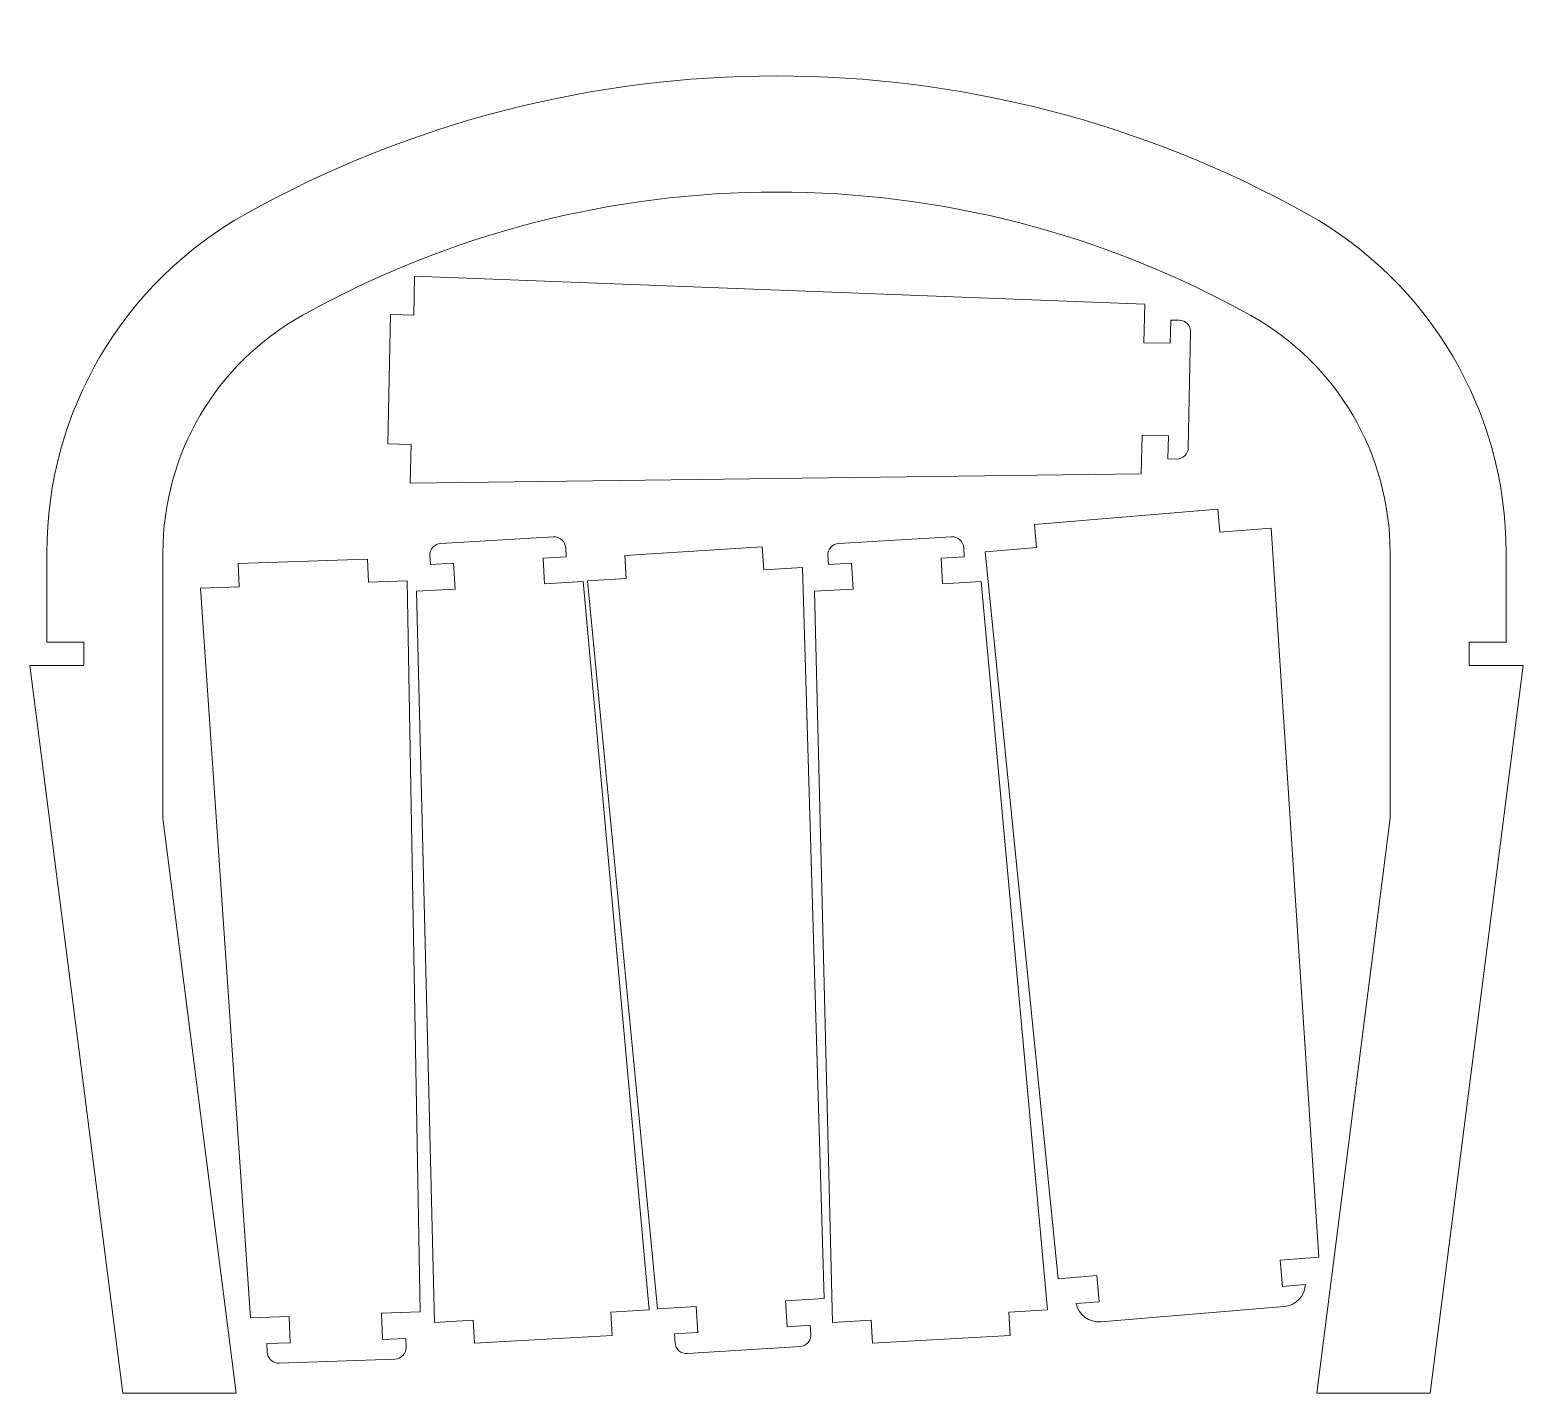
# Model space of a CAD drawing. Header units: centimetres. Extents: x -23.6 to 23.6, y -23.6 to 23.6.
# Drawn here: x -22.5 to 3.23, y -21.48 to 2 of the extents above; entities that cross this region are included whole.
import ezdxf

# ---------------------------------------------------------------- set-up
doc = ezdxf.new("R2010")
doc.units = ezdxf.units.CM
doc.header["$MEASUREMENT"] = 0
doc.layers.add('layer 1', color=7, linetype='Continuous')

msp = doc.modelspace()

# ---------------------------------------------------------------- linework, layer by layer
at = {"layer": 'layer 1', "color": 250, "lineweight": 9}
for points, knots in [([(-17.8063, -2.92056), (-12.72693, -0.08663), (-6.54193, -0.08663), (-1.46256, -2.92056), (-1.46256, -2.92056), (0.01875, -3.74703), (0.93678, -5.31046), (0.93678, -7.00673), (0.93678, -7.00673), (0.93678, -7.00673), (0.93678, -11.58055), (0.93678, -11.58055), (0.93678, -11.58055), (0.93678, -11.58055), (-0.32722, -21.48188), (-0.32722, -21.48188), (-0.32722, -21.48188), (-0.32722, -21.48188), (1.62899, -21.48188), (1.62899, -21.48188), (1.62899, -21.48188), (1.62899, -21.48188), (3.22899, -8.94855), (3.22899, -8.94855), (3.22899, -8.94855), (3.22899, -8.94855), (2.2989, -8.94855), (2.2989, -8.94855), (2.2989, -8.94855), (2.2989, -8.94855), (2.2989, -8.54855), (2.2989, -8.54855), (2.2989, -8.54855), (2.2989, -8.54855), (2.93678, -8.54855), (2.93678, -8.54855), (2.93678, -8.54855), (2.93678, -8.54855), (2.93678, -7.00673), (2.93678, -7.00673), (2.93678, -7.00673), (2.93678, -4.58543), (1.62637, -2.35373), (-0.48811, -1.17401), (-0.48811, -1.17401), (-6.17317, 1.99785), (-13.09569, 1.99785), (-18.78075, -1.17401), (-18.78075, -1.17401), (-20.89523, -2.35373), (-22.20564, -4.58543), (-22.20564, -7.00673), (-22.20564, -7.00673), (-22.20564, -7.00673), (-22.20564, -8.54855), (-22.20564, -8.54855), (-22.20564, -8.54855), (-22.20564, -8.54855), (-21.56776, -8.54855), (-21.56776, -8.54855), (-21.56776, -8.54855), (-21.56776, -8.54855), (-21.56776, -8.94855), (-21.56776, -8.94855), (-21.56776, -8.94855), (-21.56776, -8.94855), (-22.49785, -8.94855), (-22.49785, -8.94855), (-22.49785, -8.94855), (-22.49785, -8.94855), (-20.89785, -21.48188), (-20.89785, -21.48188), (-20.89785, -21.48188), (-20.89785, -21.48188), (-18.94164, -21.48188), (-18.94164, -21.48188), (-18.94164, -21.48188), (-18.94164, -21.48188), (-20.20564, -11.58055), (-20.20564, -11.58055), (-20.20564, -11.58055), (-20.20564, -11.58055), (-20.20564, -7.00673), (-20.20564, -7.00673), (-20.20564, -7.00673), (-20.20564, -5.31046), (-19.28761, -3.74703), (-17.8063, -2.92056)], [0, 0, 0, 0, 0.04347826, 0.04347826, 0.04347826, 0.04347826, 0.08695652, 0.08695652, 0.08695652, 0.08695652, 0.13043478, 0.13043478, 0.13043478, 0.13043478, 0.17391304, 0.17391304, 0.17391304, 0.17391304, 0.2173913, 0.2173913, 0.2173913, 0.2173913, 0.26086957, 0.26086957, 0.26086957, 0.26086957, 0.30434783, 0.30434783, 0.30434783, 0.30434783, 0.34782609, 0.34782609, 0.34782609, 0.34782609, 0.39130435, 0.39130435, 0.39130435, 0.39130435, 0.43478261, 0.43478261, 0.43478261, 0.43478261, 0.47826087, 0.47826087, 0.47826087, 0.47826087, 0.52173913, 0.52173913, 0.52173913, 0.52173913, 0.56521739, 0.56521739, 0.56521739, 0.56521739, 0.60869565, 0.60869565, 0.60869565, 0.60869565, 0.65217391, 0.65217391, 0.65217391, 0.65217391, 0.69565217, 0.69565217, 0.69565217, 0.69565217, 0.73913043, 0.73913043, 0.73913043, 0.73913043, 0.7826087, 0.7826087, 0.7826087, 0.7826087, 0.82608696, 0.82608696, 0.82608696, 0.82608696, 0.86956522, 0.86956522, 0.86956522, 0.86956522, 0.91304348, 0.91304348, 0.91304348, 0.91304348, 1, 1, 1, 1]), ([(-15.87115, -2.24683), (-15.87115, -2.24683), (-3.28991, -2.72383), (-3.28991, -2.72383), (-3.28991, -2.72383), (-3.28991, -2.72383), (-3.30346, -3.39036), (-3.30346, -3.39036), (-3.30346, -3.39036), (-3.30346, -3.39036), (-2.85022, -3.39957), (-2.85022, -3.39957), (-2.85022, -3.39957), (-2.85022, -3.39957), (-2.84209, -2.99965), (-2.84209, -2.99965), (-2.84209, -2.99965), (-2.84209, -2.99965), (-2.69546, -3.00264), (-2.69546, -3.00264), (-2.69546, -3.00264), (-2.64242, -3.00372), (-2.59199, -3.02582), (-2.55525, -3.06407), (-2.55525, -3.06407), (-2.51852, -3.10234), (-2.49849, -3.15363), (-2.49957, -3.20666), (-2.49957, -3.20666), (-2.49957, -3.20666), (-2.54007, -5.19929), (-2.54007, -5.19929), (-2.54007, -5.19929), (-2.54114, -5.25232), (-2.56325, -5.30275), (-2.60151, -5.33949), (-2.60151, -5.33949), (-2.63977, -5.37623), (-2.69105, -5.39626), (-2.74408, -5.39518), (-2.74408, -5.39518), (-2.74408, -5.39518), (-2.89072, -5.39221), (-2.89072, -5.39221), (-2.89072, -5.39221), (-2.89072, -5.39221), (-2.88259, -4.99229), (-2.88259, -4.99229), (-2.88259, -4.99229), (-2.88259, -4.99229), (-3.33583, -4.98307), (-3.33583, -4.98307), (-3.33583, -4.98307), (-3.33583, -4.98307), (-3.34938, -5.64959), (-3.34938, -5.64959), (-3.34938, -5.64959), (-3.34938, -5.64959), (-15.94355, -5.8087), (-15.94355, -5.8087), (-15.94355, -5.8087), (-15.94355, -5.8087), (-15.93, -5.14217), (-15.93, -5.14217), (-15.93, -5.14217), (-15.93, -5.14217), (-16.32992, -5.13405), (-16.32992, -5.13405), (-16.32992, -5.13405), (-16.32992, -5.13405), (-16.28462, -2.90524), (-16.28462, -2.90524), (-16.28462, -2.90524), (-16.28462, -2.90524), (-15.8847, -2.91337), (-15.8847, -2.91337), (-15.8847, -2.91337), (-15.8847, -2.91337), (-15.87115, -2.24683), (-15.87115, -2.24683)], [0, 0, 0, 0, 0.04761905, 0.04761905, 0.04761905, 0.04761905, 0.0952381, 0.0952381, 0.0952381, 0.0952381, 0.14285714, 0.14285714, 0.14285714, 0.14285714, 0.19047619, 0.19047619, 0.19047619, 0.19047619, 0.23809524, 0.23809524, 0.23809524, 0.23809524, 0.28571429, 0.28571429, 0.28571429, 0.28571429, 0.33333333, 0.33333333, 0.33333333, 0.33333333, 0.38095238, 0.38095238, 0.38095238, 0.38095238, 0.42857143, 0.42857143, 0.42857143, 0.42857143, 0.47619048, 0.47619048, 0.47619048, 0.47619048, 0.52380952, 0.52380952, 0.52380952, 0.52380952, 0.57142857, 0.57142857, 0.57142857, 0.57142857, 0.61904762, 0.61904762, 0.61904762, 0.61904762, 0.66666667, 0.66666667, 0.66666667, 0.66666667, 0.71428571, 0.71428571, 0.71428571, 0.71428571, 0.76190476, 0.76190476, 0.76190476, 0.76190476, 0.80952381, 0.80952381, 0.80952381, 0.80952381, 0.85714286, 0.85714286, 0.85714286, 0.85714286, 0.9047619, 0.9047619, 0.9047619, 0.9047619, 1, 1, 1, 1]), ([(-6.03947, -6.9913), (-6.03947, -6.9913), (-4.77895, -19.51162), (-4.77895, -19.51162), (-4.77895, -19.51162), (-4.77895, -19.51162), (-4.11457, -19.4565), (-4.11457, -19.4565), (-4.11457, -19.4565), (-4.11457, -19.4565), (-4.07709, -19.90828), (-4.07709, -19.90828), (-4.07709, -19.90828), (-4.07709, -19.90828), (-4.47216, -19.94106), (-4.47216, -19.94106), (-4.47216, -19.94106), (-4.42913, -20.13668), (-4.24804, -20.27032), (-4.04843, -20.25376), (-4.04843, -20.25376), (-4.04843, -20.25376), (-0.89065, -19.9918), (-0.89065, -19.9918), (-0.89065, -19.9918), (-0.69103, -19.97524), (-0.53444, -19.81359), (-0.52424, -19.61355), (-0.52424, -19.61355), (-0.52424, -19.61355), (-0.91931, -19.64632), (-0.91931, -19.64632), (-0.91931, -19.64632), (-0.91931, -19.64632), (-0.95679, -19.19454), (-0.95679, -19.19454), (-0.95679, -19.19454), (-0.95679, -19.19454), (-0.29241, -19.13943), (-0.29241, -19.13943), (-0.29241, -19.13943), (-0.29241, -19.13943), (-1.11223, -6.58255), (-1.11223, -6.58255), (-1.11223, -6.58255), (-1.11223, -6.58255), (-1.99696, -6.65594), (-1.99696, -6.65594), (-1.99696, -6.65594), (-1.99696, -6.65594), (-2.03002, -6.25731), (-2.03002, -6.25731), (-2.03002, -6.25731), (-2.03002, -6.25731), (-5.1878, -6.51927), (-5.1878, -6.51927), (-5.1878, -6.51927), (-5.1878, -6.51927), (-5.15473, -6.9179), (-5.15473, -6.9179), (-5.15473, -6.9179), (-5.15473, -6.9179), (-6.03947, -6.9913), (-6.03947, -6.9913)], [0, 0, 0, 0, 0.05882353, 0.05882353, 0.05882353, 0.05882353, 0.11764706, 0.11764706, 0.11764706, 0.11764706, 0.17647059, 0.17647059, 0.17647059, 0.17647059, 0.23529412, 0.23529412, 0.23529412, 0.23529412, 0.29411765, 0.29411765, 0.29411765, 0.29411765, 0.35294118, 0.35294118, 0.35294118, 0.35294118, 0.41176471, 0.41176471, 0.41176471, 0.41176471, 0.47058824, 0.47058824, 0.47058824, 0.47058824, 0.52941176, 0.52941176, 0.52941176, 0.52941176, 0.58823529, 0.58823529, 0.58823529, 0.58823529, 0.64705882, 0.64705882, 0.64705882, 0.64705882, 0.70588235, 0.70588235, 0.70588235, 0.70588235, 0.76470588, 0.76470588, 0.76470588, 0.76470588, 0.82352941, 0.82352941, 0.82352941, 0.82352941, 0.88235294, 0.88235294, 0.88235294, 0.88235294, 1, 1, 1, 1]), ([(-11.82553, -20.04931), (-11.82553, -20.04931), (-12.96558, -7.50584), (-12.96558, -7.50584), (-12.96558, -7.50584), (-12.96558, -7.50584), (-13.63114, -7.54427), (-13.63114, -7.54427), (-13.63114, -7.54427), (-13.63114, -7.54427), (-13.65689, -7.09835), (-13.65689, -7.09835), (-13.65689, -7.09835), (-13.65689, -7.09835), (-13.25756, -7.07529), (-13.25756, -7.07529), (-13.25756, -7.07529), (-13.25756, -7.07529), (-13.26639, -6.92221), (-13.26639, -6.92221), (-13.26639, -6.92221), (-13.26946, -6.86926), (-13.29343, -6.81968), (-13.33303, -6.7844), (-13.33303, -6.7844), (-13.37264, -6.74912), (-13.42464, -6.73102), (-13.4776, -6.73408), (-13.4776, -6.73408), (-13.4776, -6.73408), (-15.41876, -6.84618), (-15.41876, -6.84618), (-15.41876, -6.84618), (-15.47172, -6.84923), (-15.52129, -6.8732), (-15.55657, -6.91281), (-15.55657, -6.91281), (-15.59185, -6.95242), (-15.60996, -7.00442), (-15.60689, -7.05737), (-15.60689, -7.05737), (-15.60689, -7.05737), (-15.59806, -7.21045), (-15.59806, -7.21045), (-15.59806, -7.21045), (-15.59806, -7.21045), (-15.19872, -7.18739), (-15.19872, -7.18739), (-15.19872, -7.18739), (-15.19872, -7.18739), (-15.17297, -7.63331), (-15.17297, -7.63331), (-15.17297, -7.63331), (-15.17297, -7.63331), (-15.83852, -7.67174), (-15.83852, -7.67174), (-15.83852, -7.67174), (-15.83852, -7.67174), (-15.5271, -20.26307), (-15.5271, -20.26307), (-15.5271, -20.26307), (-15.5271, -20.26307), (-14.86156, -20.22464), (-14.86156, -20.22464), (-14.86156, -20.22464), (-14.86156, -20.22464), (-14.83849, -20.62397), (-14.83849, -20.62397), (-14.83849, -20.62397), (-14.83849, -20.62397), (-12.46802, -20.48708), (-12.46802, -20.48708), (-12.46802, -20.48708), (-12.46802, -20.48708), (-12.49108, -20.08774), (-12.49108, -20.08774), (-12.49108, -20.08774), (-12.49108, -20.08774), (-11.82553, -20.04931), (-11.82553, -20.04931)], [0, 0, 0, 0, 0.04761905, 0.04761905, 0.04761905, 0.04761905, 0.0952381, 0.0952381, 0.0952381, 0.0952381, 0.14285714, 0.14285714, 0.14285714, 0.14285714, 0.19047619, 0.19047619, 0.19047619, 0.19047619, 0.23809524, 0.23809524, 0.23809524, 0.23809524, 0.28571429, 0.28571429, 0.28571429, 0.28571429, 0.33333333, 0.33333333, 0.33333333, 0.33333333, 0.38095238, 0.38095238, 0.38095238, 0.38095238, 0.42857143, 0.42857143, 0.42857143, 0.42857143, 0.47619048, 0.47619048, 0.47619048, 0.47619048, 0.52380952, 0.52380952, 0.52380952, 0.52380952, 0.57142857, 0.57142857, 0.57142857, 0.57142857, 0.61904762, 0.61904762, 0.61904762, 0.61904762, 0.66666667, 0.66666667, 0.66666667, 0.66666667, 0.71428571, 0.71428571, 0.71428571, 0.71428571, 0.76190476, 0.76190476, 0.76190476, 0.76190476, 0.80952381, 0.80952381, 0.80952381, 0.80952381, 0.85714286, 0.85714286, 0.85714286, 0.85714286, 0.9047619, 0.9047619, 0.9047619, 0.9047619, 1, 1, 1, 1]), ([(-9.18828, -7.26187), (-9.18828, -7.26187), (-8.81348, -19.85147), (-8.81348, -19.85147), (-8.81348, -19.85147), (-8.81348, -19.85147), (-9.47883, -19.89325), (-9.47883, -19.89325), (-9.47883, -19.89325), (-9.47883, -19.89325), (-9.45084, -20.33904), (-9.45084, -20.33904), (-9.45084, -20.33904), (-9.45084, -20.33904), (-9.05163, -20.31397), (-9.05163, -20.31397), (-9.05163, -20.31397), (-9.05163, -20.31397), (-9.04201, -20.467), (-9.04201, -20.467), (-9.04201, -20.467), (-9.03869, -20.51994), (-9.05653, -20.57203), (-9.09161, -20.61182), (-9.09161, -20.61182), (-9.1267, -20.6516), (-9.17615, -20.67581), (-9.22909, -20.67914), (-9.22909, -20.67914), (-9.22909, -20.67914), (-11.16966, -20.801), (-11.16966, -20.801), (-11.16966, -20.801), (-11.22261, -20.80433), (-11.2747, -20.78649), (-11.31448, -20.75141), (-11.31448, -20.75141), (-11.35427, -20.71632), (-11.37848, -20.66687), (-11.3818, -20.61394), (-11.3818, -20.61394), (-11.3818, -20.61394), (-11.39142, -20.46091), (-11.39142, -20.46091), (-11.39142, -20.46091), (-11.39142, -20.46091), (-10.9922, -20.43584), (-10.9922, -20.43584), (-10.9922, -20.43584), (-10.9922, -20.43584), (-11.0202, -19.99005), (-11.0202, -19.99005), (-11.0202, -19.99005), (-11.0202, -19.99005), (-11.68555, -20.03183), (-11.68555, -20.03183), (-11.68555, -20.03183), (-11.68555, -20.03183), (-12.88873, -7.49426), (-12.88873, -7.49426), (-12.88873, -7.49426), (-12.88873, -7.49426), (-12.22338, -7.45247), (-12.22338, -7.45247), (-12.22338, -7.45247), (-12.22338, -7.45247), (-12.24845, -7.05326), (-12.24845, -7.05326), (-12.24845, -7.05326), (-12.24845, -7.05326), (-9.8787, -6.90444), (-9.8787, -6.90444), (-9.8787, -6.90444), (-9.8787, -6.90444), (-9.85363, -7.30366), (-9.85363, -7.30366), (-9.85363, -7.30366), (-9.85363, -7.30366), (-9.18828, -7.26187), (-9.18828, -7.26187)], [0, 0, 0, 0, 0.04761905, 0.04761905, 0.04761905, 0.04761905, 0.0952381, 0.0952381, 0.0952381, 0.0952381, 0.14285714, 0.14285714, 0.14285714, 0.14285714, 0.19047619, 0.19047619, 0.19047619, 0.19047619, 0.23809524, 0.23809524, 0.23809524, 0.23809524, 0.28571429, 0.28571429, 0.28571429, 0.28571429, 0.33333333, 0.33333333, 0.33333333, 0.33333333, 0.38095238, 0.38095238, 0.38095238, 0.38095238, 0.42857143, 0.42857143, 0.42857143, 0.42857143, 0.47619048, 0.47619048, 0.47619048, 0.47619048, 0.52380952, 0.52380952, 0.52380952, 0.52380952, 0.57142857, 0.57142857, 0.57142857, 0.57142857, 0.61904762, 0.61904762, 0.61904762, 0.61904762, 0.66666667, 0.66666667, 0.66666667, 0.66666667, 0.71428571, 0.71428571, 0.71428571, 0.71428571, 0.76190476, 0.76190476, 0.76190476, 0.76190476, 0.80952381, 0.80952381, 0.80952381, 0.80952381, 0.85714286, 0.85714286, 0.85714286, 0.85714286, 0.9047619, 0.9047619, 0.9047619, 0.9047619, 1, 1, 1, 1]), ([(-4.96753, -20.04931), (-4.96753, -20.04931), (-6.10758, -7.50584), (-6.10758, -7.50584), (-6.10758, -7.50584), (-6.10758, -7.50584), (-6.77314, -7.54427), (-6.77314, -7.54427), (-6.77314, -7.54427), (-6.77314, -7.54427), (-6.79889, -7.09835), (-6.79889, -7.09835), (-6.79889, -7.09835), (-6.79889, -7.09835), (-6.39956, -7.07529), (-6.39956, -7.07529), (-6.39956, -7.07529), (-6.39956, -7.07529), (-6.40839, -6.92221), (-6.40839, -6.92221), (-6.40839, -6.92221), (-6.41146, -6.86926), (-6.43543, -6.81968), (-6.47503, -6.7844), (-6.47503, -6.7844), (-6.51464, -6.74912), (-6.56664, -6.73102), (-6.6196, -6.73408), (-6.6196, -6.73408), (-6.6196, -6.73408), (-8.56076, -6.84618), (-8.56076, -6.84618), (-8.56076, -6.84618), (-8.61372, -6.84923), (-8.66329, -6.8732), (-8.69857, -6.91281), (-8.69857, -6.91281), (-8.73385, -6.95242), (-8.75196, -7.00442), (-8.7489, -7.05737), (-8.7489, -7.05737), (-8.7489, -7.05737), (-8.74006, -7.21045), (-8.74006, -7.21045), (-8.74006, -7.21045), (-8.74006, -7.21045), (-8.34072, -7.18739), (-8.34072, -7.18739), (-8.34072, -7.18739), (-8.34072, -7.18739), (-8.31497, -7.63331), (-8.31497, -7.63331), (-8.31497, -7.63331), (-8.31497, -7.63331), (-8.98052, -7.67174), (-8.98052, -7.67174), (-8.98052, -7.67174), (-8.98052, -7.67174), (-8.6691, -20.26307), (-8.6691, -20.26307), (-8.6691, -20.26307), (-8.6691, -20.26307), (-8.00356, -20.22464), (-8.00356, -20.22464), (-8.00356, -20.22464), (-8.00356, -20.22464), (-7.98049, -20.62397), (-7.98049, -20.62397), (-7.98049, -20.62397), (-7.98049, -20.62397), (-5.61002, -20.48708), (-5.61002, -20.48708), (-5.61002, -20.48708), (-5.61002, -20.48708), (-5.63308, -20.08774), (-5.63308, -20.08774), (-5.63308, -20.08774), (-5.63308, -20.08774), (-4.96753, -20.04931), (-4.96753, -20.04931)], [0, 0, 0, 0, 0.04761905, 0.04761905, 0.04761905, 0.04761905, 0.0952381, 0.0952381, 0.0952381, 0.0952381, 0.14285714, 0.14285714, 0.14285714, 0.14285714, 0.19047619, 0.19047619, 0.19047619, 0.19047619, 0.23809524, 0.23809524, 0.23809524, 0.23809524, 0.28571429, 0.28571429, 0.28571429, 0.28571429, 0.33333333, 0.33333333, 0.33333333, 0.33333333, 0.38095238, 0.38095238, 0.38095238, 0.38095238, 0.42857143, 0.42857143, 0.42857143, 0.42857143, 0.47619048, 0.47619048, 0.47619048, 0.47619048, 0.52380952, 0.52380952, 0.52380952, 0.52380952, 0.57142857, 0.57142857, 0.57142857, 0.57142857, 0.61904762, 0.61904762, 0.61904762, 0.61904762, 0.66666667, 0.66666667, 0.66666667, 0.66666667, 0.71428571, 0.71428571, 0.71428571, 0.71428571, 0.76190476, 0.76190476, 0.76190476, 0.76190476, 0.80952381, 0.80952381, 0.80952381, 0.80952381, 0.85714286, 0.85714286, 0.85714286, 0.85714286, 0.9047619, 0.9047619, 0.9047619, 0.9047619, 1, 1, 1, 1]), ([(-15.99981, -7.49207), (-15.99981, -7.49207), (-15.77143, -20.08028), (-15.77143, -20.08028), (-15.77143, -20.08028), (-15.77143, -20.08028), (-16.43767, -20.10408), (-16.43767, -20.10408), (-16.43767, -20.10408), (-16.43767, -20.10408), (-16.42148, -20.55713), (-16.42148, -20.55713), (-16.42148, -20.55713), (-16.42148, -20.55713), (-16.02173, -20.54284), (-16.02173, -20.54284), (-16.02173, -20.54284), (-16.02173, -20.54284), (-16.0165, -20.68941), (-16.0165, -20.68941), (-16.0165, -20.68941), (-16.01461, -20.74243), (-16.03385, -20.79401), (-16.06999, -20.83284), (-16.06999, -20.83284), (-16.10613, -20.87165), (-16.15622, -20.89453), (-16.20923, -20.89642), (-16.20923, -20.89642), (-16.20923, -20.89642), (-18.201, -20.96759), (-18.201, -20.96759), (-18.201, -20.96759), (-18.25401, -20.96948), (-18.3056, -20.95023), (-18.34443, -20.91409), (-18.34443, -20.91409), (-18.38325, -20.87795), (-18.40612, -20.82787), (-18.40801, -20.77486), (-18.40801, -20.77486), (-18.40801, -20.77486), (-18.41325, -20.62829), (-18.41325, -20.62829), (-18.41325, -20.62829), (-18.41325, -20.62829), (-18.01351, -20.61401), (-18.01351, -20.61401), (-18.01351, -20.61401), (-18.01351, -20.61401), (-18.02969, -20.16096), (-18.02969, -20.16096), (-18.02969, -20.16096), (-18.02969, -20.16096), (-18.69593, -20.18476), (-18.69593, -20.18476), (-18.69593, -20.18476), (-18.69593, -20.18476), (-19.56013, -7.61927), (-19.56013, -7.61927), (-19.56013, -7.61927), (-19.56013, -7.61927), (-18.89389, -7.59547), (-18.89389, -7.59547), (-18.89389, -7.59547), (-18.89389, -7.59547), (-18.90818, -7.19573), (-18.90818, -7.19573), (-18.90818, -7.19573), (-18.90818, -7.19573), (-16.68033, -7.11613), (-16.68033, -7.11613), (-16.68033, -7.11613), (-16.68033, -7.11613), (-16.66605, -7.51587), (-16.66605, -7.51587), (-16.66605, -7.51587), (-16.66605, -7.51587), (-15.99981, -7.49207), (-15.99981, -7.49207)], [0, 0, 0, 0, 0.04761905, 0.04761905, 0.04761905, 0.04761905, 0.0952381, 0.0952381, 0.0952381, 0.0952381, 0.14285714, 0.14285714, 0.14285714, 0.14285714, 0.19047619, 0.19047619, 0.19047619, 0.19047619, 0.23809524, 0.23809524, 0.23809524, 0.23809524, 0.28571429, 0.28571429, 0.28571429, 0.28571429, 0.33333333, 0.33333333, 0.33333333, 0.33333333, 0.38095238, 0.38095238, 0.38095238, 0.38095238, 0.42857143, 0.42857143, 0.42857143, 0.42857143, 0.47619048, 0.47619048, 0.47619048, 0.47619048, 0.52380952, 0.52380952, 0.52380952, 0.52380952, 0.57142857, 0.57142857, 0.57142857, 0.57142857, 0.61904762, 0.61904762, 0.61904762, 0.61904762, 0.66666667, 0.66666667, 0.66666667, 0.66666667, 0.71428571, 0.71428571, 0.71428571, 0.71428571, 0.76190476, 0.76190476, 0.76190476, 0.76190476, 0.80952381, 0.80952381, 0.80952381, 0.80952381, 0.85714286, 0.85714286, 0.85714286, 0.85714286, 0.9047619, 0.9047619, 0.9047619, 0.9047619, 1, 1, 1, 1])]:
    msp.add_open_spline(points, degree=3, knots=knots, dxfattribs=at)

doc.saveas('drawing.dxf')
